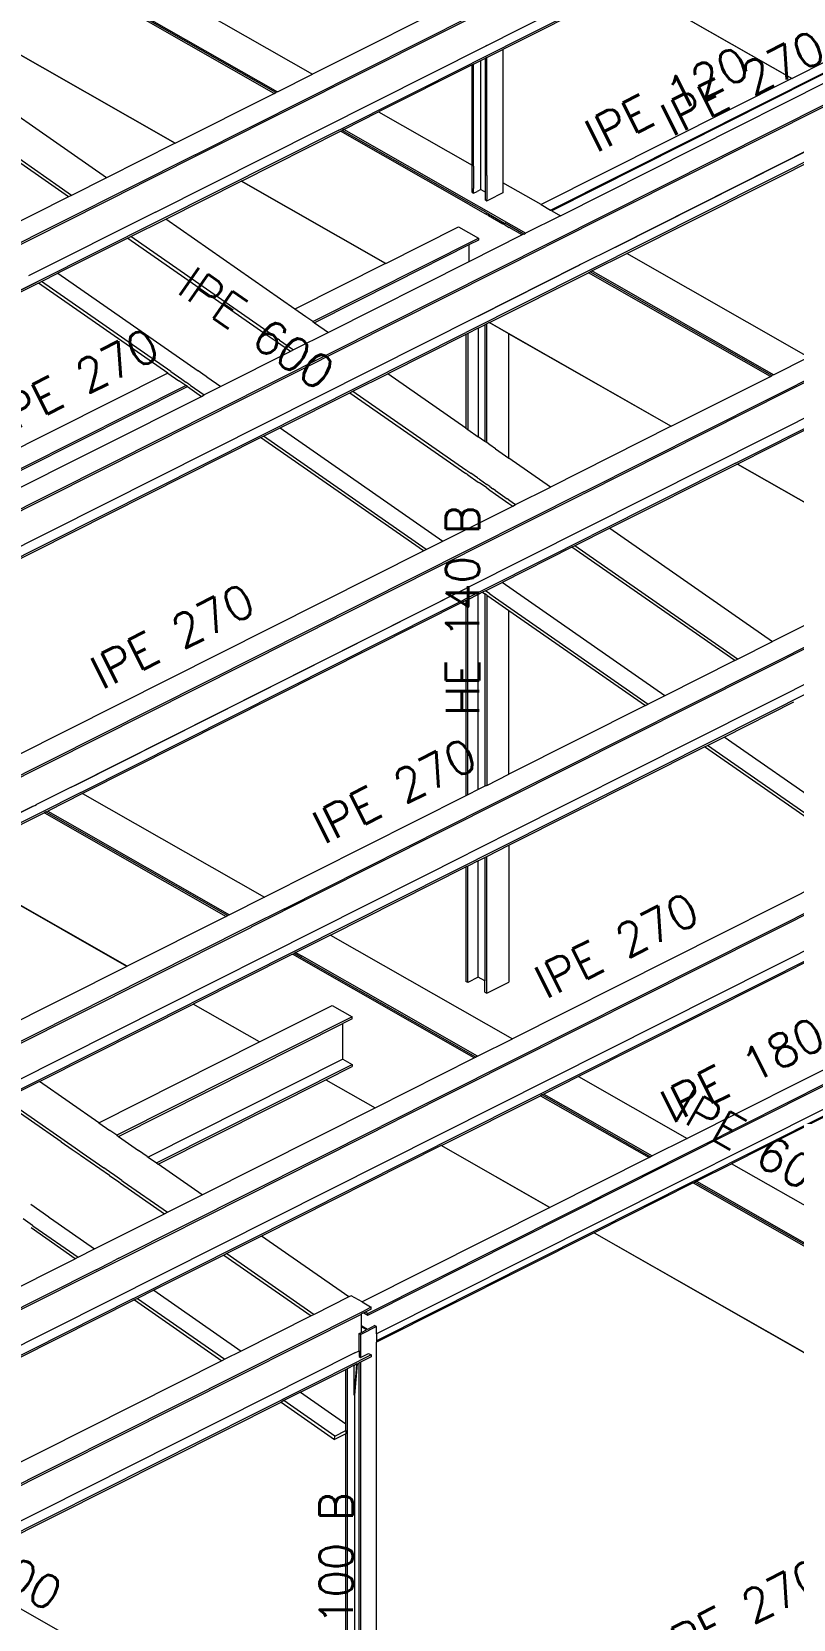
# Model space of a CAD drawing. Header units: millimetres. Extents: x 2 to 172, y 1 to 110.
# Drawn here: x 40.39 to 43.89, y 23.71 to 31.02 of the extents above; entities that cross this region are included whole.
import ezdxf
from ezdxf.enums import TextEntityAlignment as Align

# ---------------------------------------------------------------- set-up
doc = ezdxf.new("R2010")
doc.units = ezdxf.units.MM
doc.layers.add('BARRAS_DE_ACERO', color=7, linetype='Continuous', lineweight=9)
doc.layers.add('REFERENCIA_DE_LAS_BARRAS', color=2, linetype='Continuous', lineweight=9)
doc.styles.add('CYPETXT', font='romans__.ttf', dxfattribs={"height": 0.2})

msp = doc.modelspace()

# ---------------------------------------------------------------- linework, layer by layer
at = {"layer": 'BARRAS_DE_ACERO'}
for p, q in [((44.5744, 31.9609), (42.4145, 30.874)), ((43.5664, 31.6644), (40.8811, 30.3132)), ((38.9295, 28.1144), (45.596, 31.4688)), ((40.8435, 31.3004), (41.68, 30.823)), ((41.5045, 30.7347), (40.6679, 31.212)), ((41.5118, 30.7384), (40.6752, 31.2157)), ((43.0865, 31.2594), (42.5559, 30.9924)), ((43.1385, 31.2297), (42.5559, 30.9366)), ((43.886, 30.8032), (43.1385, 31.2297)), ((43.1391, 31.23), (43.8866, 30.8035)), ((40.7613, 31.175), (41.5196, 30.7423)), ((41.1408, 30.4525), (42.4214, 31.0968)), ((40.2113, 30.9823), (41.0478, 30.5049)), ((41.0484, 30.5052), (40.2119, 30.9826)), ((42.483, 30.9557), (42.5559, 30.9924)), ((40.9584, 30.1886), (42.4761, 30.9522)), ((42.483, 30.8999), (42.5559, 30.9366)), ((42.5559, 30.9366), (42.5559, 30.3233)), ((42.776, 30.1976), (44.2056, 30.917)), ((44.1618, 30.942), (43.8866, 30.8035)), ((41.8012, 30.5654), (42.4145, 30.874)), ((42.4214, 30.8689), (42.4556, 30.8861)), ((42.4556, 30.8861), (42.4761, 30.8964)), ((42.4556, 30.3805), (42.4556, 30.8861)), ((42.4761, 30.3688), (42.4761, 30.8964)), ((42.8212, 30.1718), (44.1852, 30.8582)), ((40.5584, 30.2587), (39.8096, 30.7801)), ((40.5718, 30.2654), (39.8231, 30.7869)), ((41.5196, 30.7423), (41.68, 30.823)), ((43.886, 30.8032), (42.7322, 30.2226)), ((43.8866, 30.8035), (43.886, 30.8032)), ((41.0484, 30.5052), (41.5045, 30.7347)), ((41.5045, 30.7347), (41.5118, 30.7384)), ((41.5196, 30.7423), (41.5118, 30.7384)), ((44.0761, 30.6954), (42.7534, 30.0299)), ((41.8244, 30.5685), (41.9847, 30.6492)), ((41.8012, 30.5654), (40.4129, 29.8669)), ((41.3531, 30.3314), (41.8092, 30.5608)), ((41.8092, 30.5608), (41.8165, 30.5645)), ((42.3977, 30.225), (41.8092, 30.5608)), ((42.4121, 30.2246), (41.8165, 30.5645)), ((44.2724, 30.5834), (42.3863, 29.6344)), ((46.5735, 30.5631), (42.3863, 28.4561)), ((43.074, 30.0276), (44.1722, 30.5802)), ((41.0478, 30.5049), (40.7322, 30.3461)), ((41.0484, 30.5052), (41.0478, 30.5049)), ((43.126, 29.998), (44.1722, 30.5244)), ((41.1408, 30.4525), (40.2301, 29.9942)), ((42.4145, 30.2787), (42.4145, 30.4039)), ((42.4214, 30.4), (42.4214, 30.3916)), ((42.4214, 30.3916), (42.4214, 30.2962)), ((40.7322, 30.3461), (40.5718, 30.2654)), ((41.0049, 30.1562), (41.3525, 30.3311)), ((41.3525, 30.3311), (41.3531, 30.3314)), ((42.0168, 29.9521), (41.3525, 30.3311)), ((42.0173, 29.9524), (41.3531, 30.3314)), ((42.4556, 30.372), (42.4556, 30.3805)), ((42.4556, 30.292), (42.4556, 30.372)), ((42.4761, 30.3603), (42.4761, 30.3688)), ((42.483, 30.3564), (42.483, 30.3649)), ((37.9752, 28.851), (40.8811, 30.3132)), ((40.5584, 30.2587), (40.2366, 30.0968)), ((40.5718, 30.2654), (40.5584, 30.2587)), ((42.4145, 30.2787), (42.4214, 30.2748)), ((42.4214, 30.2932), (42.4214, 30.2962)), ((42.4214, 30.2748), (42.4214, 30.2932)), ((42.4214, 30.2748), (42.4385, 30.2834)), ((42.4556, 30.292), (42.4385, 30.2834)), ((42.4556, 30.292), (42.4761, 30.2803)), ((42.483, 30.2764), (42.483, 30.2464)), ((40.9584, 30.1886), (40.3736, 29.8943)), ((42.3977, 30.225), (42.4761, 30.1803)), ((42.4808, 30.1939), (42.3993, 30.2404)), ((42.4775, 30.1873), (42.4121, 30.2246)), ((42.4808, 30.2408), (42.4761, 30.2435)), ((42.4808, 30.1776), (42.4761, 30.1803)), ((42.4808, 30.1854), (42.4775, 30.1873)), ((42.5718, 30.1419), (42.4808, 30.1939)), ((42.4896, 30.1804), (42.4808, 30.1854)), ((42.4896, 30.1726), (42.4808, 30.1776)), ((42.483, 30.2396), (42.4896, 30.2429)), ((42.4896, 30.1726), (42.5566, 30.1343)), ((42.8212, 30.1718), (42.6609, 30.0911)), ((42.7322, 30.2226), (42.776, 30.1976)), ((42.781, 30.1948), (42.8212, 30.1718)), ((40.8446, 30.0755), (41.0049, 30.1562)), ((41.5995, 29.7421), (41.0049, 30.1562)), ((42.5654, 30.1293), (42.5566, 30.1343)), ((42.653, 30.0872), (42.5654, 30.1372)), ((42.5654, 30.1293), (42.585, 30.1181)), ((42.6206, 30.1141), (42.5718, 30.1419)), ((42.6457, 30.0835), (42.585, 30.1181)), ((42.6609, 30.0911), (42.6206, 30.1141)), ((39.1086, 28.1959), (42.7534, 30.0299)), ((40.8311, 30.0687), (40.5093, 29.9068)), ((40.8311, 30.0687), (40.8446, 30.0755)), ((40.8311, 30.0687), (41.4256, 29.6546)), ((41.4391, 29.6614), (40.8446, 30.0755)), ((41.6822, 29.6845), (42.4439, 30.0678)), ((42.4, 30.0371), (42.0611, 29.8665)), ((42.4439, 30.0592), (42.4, 30.0371)), ((42.4, 30.0371), (42.4, 29.9599)), ((42.4439, 30.0678), (42.4439, 30.0592)), ((42.653, 30.0872), (42.6609, 30.0911)), ((43.074, 30.0276), (42.9136, 29.9469)), ((43.074, 30.0276), (43.074, 30.0276)), ((42.0168, 29.9521), (41.5995, 29.7421)), ((42.0173, 29.9524), (42.0168, 29.9521)), ((40.4335, 29.8686), (40.5093, 29.9068)), ((40.5093, 29.9068), (41.1039, 29.4927)), ((42.8985, 29.9393), (42.8984, 29.9393)), ((42.9136, 29.9469), (42.9057, 29.943)), ((42.9136, 29.9469), (42.9136, 29.9469)), ((43.787, 29.4323), (42.9504, 29.9096)), ((43.7943, 29.436), (42.9577, 29.9133)), ((43.8021, 29.4399), (42.9656, 29.9173)), ((43.627, 29.0333), (45.413, 29.9319)), ((40.4201, 29.8619), (38.911, 29.1026)), ((40.4201, 29.8619), (40.4335, 29.8686)), ((41.0146, 29.4478), (40.4201, 29.8619)), ((41.0281, 29.4546), (40.4335, 29.8686)), ((42.0611, 29.8665), (41.6894, 29.6795)), ((41.65, 29.7069), (41.5995, 29.7421)), ((34.6095, 25.7685), (42.4418, 29.7095)), ((41.4897, 29.6262), (41.4391, 29.6614)), ((41.6822, 29.6845), (41.65, 29.7069)), ((41.6822, 29.6845), (41.6894, 29.6795)), ((41.6894, 29.6795), (41.7537, 29.6347)), ((42.443, 29.6543), (42.4739, 29.6698)), ((42.4821, 29.674), (42.4739, 29.6698)), ((42.4739, 29.6698), (42.4739, 29.1331)), ((42.4821, 29.1274), (42.4821, 29.674)), ((42.4944, 29.6802), (43.3309, 29.2028)), ((39.3127, 28.0878), (42.3863, 29.6344)), ((41.4256, 29.6546), (41.4762, 29.6194)), ((41.4762, 29.6194), (41.5084, 29.597)), ((41.4897, 29.6262), (41.5218, 29.6038)), ((41.5084, 29.597), (41.5155, 29.592)), ((41.5799, 29.5472), (41.5155, 29.592)), ((41.529, 29.5988), (41.5218, 29.6038)), ((41.529, 29.5988), (41.5933, 29.554)), ((42.3863, 29.6258), (42.3863, 29.1941)), ((42.443, 29.6543), (42.3945, 29.6299)), ((42.3945, 29.6299), (42.3945, 29.1884)), ((42.443, 29.6543), (42.443, 29.1546)), ((42.5842, 29.0563), (42.5842, 29.6283)), ((42.9287, 28.9012), (44.3673, 29.6251)), ((44.3722, 29.6189), (42.9287, 28.8926)), ((41.0146, 29.4478), (39.0041, 28.4362)), ((41.0146, 29.4478), (41.0652, 29.4126)), ((41.0281, 29.4546), (41.0786, 29.4194)), ((41.1039, 29.4927), (41.1544, 29.4575)), ((41.1866, 29.4351), (41.1544, 29.4575)), ((41.8661, 29.364), (42.0264, 29.4447)), ((42.3863, 29.1941), (42.0264, 29.4447)), ((41.0786, 29.4194), (41.0983, 29.4056)), ((41.1108, 29.397), (41.0983, 29.4056)), ((41.1108, 29.397), (41.1169, 29.3927)), ((41.118, 29.392), (41.1169, 29.3927)), ((41.118, 29.392), (41.1823, 29.3471)), ((41.1938, 29.4301), (41.1866, 29.4351)), ((41.1938, 29.4301), (41.2581, 29.3853)), ((43.3309, 29.2028), (43.787, 29.4323)), ((43.787, 29.4323), (43.7943, 29.436)), ((43.8021, 29.4399), (43.7943, 29.436)), ((39.1764, 28.3378), (41.1689, 29.3404)), ((41.5309, 29.1953), (41.8526, 29.3573)), ((41.8526, 29.3573), (41.8661, 29.364)), ((41.8526, 29.3573), (42.3863, 28.9856)), ((41.8661, 29.364), (42.3863, 29.0017)), ((48.6605, 29.3344), (41.9941, 25.9801)), ((39.4811, 28.164), (41.4416, 29.1504)), ((41.4416, 29.1504), (41.455, 29.1572)), ((41.455, 29.1572), (41.5309, 29.1953)), ((42.2038, 28.6357), (41.455, 29.1572)), ((41.5309, 29.1953), (42.2796, 28.6739)), ((42.3863, 29.1941), (42.3945, 29.1884)), ((42.3945, 29.1884), (42.443, 29.1546)), ((42.4739, 29.1331), (42.443, 29.1546)), ((43.3303, 29.2025), (42.7752, 28.9232)), ((42.4821, 29.1274), (42.4739, 29.1331)), ((42.5224, 29.0993), (42.5842, 29.0563)), ((42.7752, 28.9232), (42.5842, 29.0563)), ((43.627, 29.0333), (42.9645, 28.6999)), ((43.6351, 29.0287), (43.048, 28.7333)), ((44.1722, 28.7222), (43.6351, 29.0287)), ((43.6356, 29.029), (44.1722, 28.7228)), ((42.3863, 29.0017), (42.3885, 29.0002)), ((42.3945, 28.9799), (42.3863, 28.9856)), ((42.3938, 28.9965), (42.3885, 29.0002)), ((42.3938, 28.9965), (42.3945, 28.996)), ((42.3945, 28.996), (42.4081, 28.9866)), ((42.4392, 28.9649), (42.4081, 28.9866)), ((42.4392, 28.9649), (42.443, 28.9623)), ((42.4481, 28.9587), (42.443, 28.9623)), ((42.4481, 28.9587), (42.4821, 28.935)), ((42.4821, 28.9189), (42.4481, 28.9426)), ((42.4965, 28.9249), (42.4821, 28.935)), ((42.9287, 28.9012), (42.148, 28.5084)), ((42.4965, 28.9249), (42.5101, 28.9155)), ((42.5224, 28.907), (42.5101, 28.9155)), ((42.5224, 28.907), (42.5763, 28.8694)), ((42.5224, 28.8908), (42.5842, 28.8478)), ((42.5842, 28.8639), (42.5763, 28.8694)), ((42.9287, 28.8926), (42.9242, 28.8903)), ((42.2796, 28.6739), (42.6014, 28.8358)), ((43.048, 28.7333), (42.8876, 28.6526)), ((43.048, 28.7333), (43.7967, 28.2118)), ((40.6143, 27.5174), (42.9645, 28.6999)), ((42.8742, 28.6458), (42.5524, 28.4839)), ((42.8876, 28.6526), (42.8742, 28.6458)), ((43.6229, 28.1243), (42.8742, 28.6458)), ((43.6364, 28.1311), (42.8876, 28.6526)), ((45.1883, 28.6406), (43.4381, 27.7599)), ((42.148, 28.5084), (39.783, 27.3184)), ((42.4821, 27.451), (44.6832, 28.5586)), ((40.5704, 27.5424), (42.3863, 28.4561)), ((40.5954, 27.555), (42.3863, 28.4561)), ((42.4631, 28.439), (42.443, 28.4288)), ((42.4766, 28.4458), (42.4631, 28.439)), ((42.4631, 28.439), (42.4739, 28.4315)), ((42.4739, 28.4315), (42.4739, 27.5462)), ((42.4821, 28.4258), (42.4739, 28.4315)), ((42.4766, 28.4458), (42.5524, 28.4839)), ((42.4965, 28.4319), (42.4766, 28.4458)), ((42.4821, 28.4258), (42.4821, 27.5503)), ((42.4821, 28.4258), (42.5224, 28.3977)), ((43.3011, 27.9624), (42.5524, 28.4839)), ((42.3863, 28.4003), (40.6224, 27.5128)), ((42.3863, 28.4003), (42.3863, 27.5021)), ((42.5224, 28.3977), (42.5842, 28.3547)), ((44.1722, 28.4007), (43.7967, 28.2118)), ((43.6364, 28.1311), (43.7967, 28.2118)), ((43.9941, 28.2033), (43.7263, 28.0685)), ((43.6229, 28.1243), (43.6364, 28.1311)), ((43.7263, 28.0685), (41.3989, 26.8974)), ((43.9861, 27.9885), (41.1234, 26.5481)), ((44.3227, 27.251), (43.5739, 27.7725)), ((42.8969, 26.215), (45.9095, 27.7309)), ((44.2334, 27.2061), (43.4846, 27.7275)), ((44.2469, 27.2128), (43.4981, 27.7343)), ((40.5704, 27.5424), (40.41, 27.4617)), ((40.5704, 27.5424), (40.41, 27.4617)), ((40.5704, 27.5424), (40.5954, 27.555)), ((40.5704, 27.5424), (40.5704, 27.5424)), ((42.4821, 27.5503), (42.4739, 27.5462)), ((42.4821, 27.5503), (42.5842, 27.6017)), ((40.6143, 27.5174), (39.2221, 26.8168)), ((40.6224, 27.5128), (41.4589, 27.0355)), ((44.9717, 27.4697), (42.0684, 26.0089)), ((40.4469, 27.4245), (39.9908, 27.195)), ((40.3949, 27.4541), (40.4022, 27.4578)), ((40.3949, 27.4541), (40.3949, 27.4541)), ((40.4022, 27.4578), (40.41, 27.4617)), ((40.4022, 27.4578), (40.4022, 27.4578)), ((40.41, 27.4617), (40.41, 27.4617)), ((40.4541, 27.4281), (40.4469, 27.4245)), ((40.4469, 27.4245), (41.2834, 26.9471)), ((40.4541, 27.4281), (40.462, 27.4321)), ((40.4541, 27.4281), (41.2906, 26.9508)), ((41.5514, 26.9827), (42.4821, 27.451)), ((40.5402, 27.3874), (41.2985, 26.9548)), ((42.4821, 27.2231), (42.5842, 27.2744)), ((42.5842, 27.2744), (42.5842, 26.6452)), ((40.8267, 26.7174), (39.9902, 27.1947)), ((40.3054, 26.1836), (42.3945, 27.2348)), ((42.3945, 27.179), (42.3863, 27.1749)), ((42.3945, 26.6438), (42.3945, 27.179)), ((42.443, 27.2034), (42.4739, 27.219)), ((42.4739, 27.219), (42.4821, 27.2231)), ((42.4739, 27.219), (42.4739, 26.6506)), ((44.2334, 27.2061), (42.6002, 26.3843)), ((41.7636, 26.8616), (42.3863, 27.1749)), ((42.3863, 27.1749), (42.3863, 26.6485)), ((33.5251, 21.5465), (44.5489, 27.0934)), ((41.5514, 26.9827), (41.3909, 26.902)), ((44.5061, 27.0161), (42.9049, 26.2104)), ((41.2834, 26.9471), (40.8273, 26.7177)), ((41.3909, 26.902), (40.9243, 26.6672)), ((41.3979, 26.8969), (40.9277, 26.6604)), ((41.2906, 26.9508), (41.2834, 26.9471)), ((41.3979, 26.8969), (41.3989, 26.8974)), ((43.4664, 25.89), (45.5, 26.9132)), ((41.7636, 26.8616), (42.6002, 26.3843)), ((45.5399, 26.8195), (41.9748, 25.0257)), ((43.3123, 25.8057), (45.4389, 26.8757)), ((41.5881, 26.7733), (41.132, 26.5438)), ((41.5881, 26.7733), (41.5954, 26.7769)), ((42.4246, 26.2959), (41.5881, 26.7733)), ((42.4319, 26.2996), (41.5954, 26.7769)), ((41.6032, 26.7809), (41.633, 26.7639)), ((42.4398, 26.3036), (41.633, 26.7639)), ((43.4413, 25.7321), (45.4851, 26.7605)), ((40.9243, 26.6672), (37.3277, 24.8575)), ((40.8267, 26.7174), (40.1519, 26.3778)), ((40.8273, 26.7177), (40.8267, 26.7174)), ((42.443, 26.6682), (42.3945, 26.6438)), ((42.4739, 26.6506), (42.443, 26.6682)), ((40.3011, 26.345), (40.9277, 26.6604)), ((42.3945, 26.6438), (42.3863, 26.6485)), ((42.4739, 26.5985), (42.4739, 26.6506)), ((42.4821, 26.5939), (42.5842, 26.6452)), ((33.1278, 22.5249), (41.1234, 26.5481)), ((40.4246, 26.1878), (41.1315, 26.5435)), ((41.437, 26.3697), (41.7712, 26.5379)), ((41.7712, 26.5379), (41.8636, 26.4852)), ((45.1355, 26.5778), (43.608, 25.8092)), ((41.8636, 26.4852), (40.7804, 25.9401)), ((40.7876, 25.9351), (41.8197, 26.4544)), ((41.8636, 26.4766), (41.8197, 26.4544)), ((41.8197, 26.2909), (41.8197, 26.4544)), ((41.8636, 26.4766), (41.8636, 26.4852)), ((42.4398, 26.3036), (42.6002, 26.3843)), ((41.437, 26.3697), (41.4365, 26.3695)), ((42.4246, 26.2959), (42.4319, 26.2996)), ((42.4398, 26.3036), (42.4319, 26.2996)), ((41.8197, 26.2909), (40.9239, 25.8401)), ((40.9632, 25.8127), (41.8636, 26.2658)), ((41.7418, 26.1959), (41.8636, 26.2572)), ((41.8197, 26.2909), (41.8636, 26.2658)), ((41.8636, 26.2658), (41.8636, 26.2572)), ((41.9686, 26.0665), (42.4246, 26.2959)), ((40.6977, 25.9977), (40.4246, 26.1878)), ((40.8541, 25.1871), (42.8969, 26.215)), ((40.9704, 25.8077), (41.7412, 26.1956)), ((41.7412, 26.1956), (41.7418, 26.1959)), ((41.7412, 26.1956), (41.968, 26.0662)), ((41.7418, 26.1959), (41.9686, 26.0665)), ((42.9049, 26.2104), (42.7445, 26.1297)), ((42.9049, 26.2104), (43.4041, 25.9255)), ((40.2643, 26.1072), (40.5373, 25.917)), ((42.2733, 25.8926), (42.7293, 26.1221)), ((42.7366, 26.1257), (42.7293, 26.1221)), ((42.7293, 26.1221), (43.2286, 25.8372)), ((42.7445, 26.1297), (42.7366, 26.1257)), ((42.7366, 26.1257), (43.2359, 25.8409)), ((42.7445, 26.1297), (43.2438, 25.8448)), ((41.1734, 25.6664), (41.968, 26.0662)), ((41.968, 26.0662), (41.9686, 26.0665)), ((40.6977, 25.9977), (40.7482, 25.9625)), ((40.7804, 25.9401), (40.7482, 25.9625)), ((40.7804, 25.9401), (40.7876, 25.9351)), ((40.7876, 25.9351), (40.8805, 25.8704)), ((40.7899, 25.3742), (41.9941, 25.9801)), ((40.5238, 25.9102), (40.5744, 25.875)), ((40.5373, 25.917), (40.5879, 25.8818)), ((40.5744, 25.875), (40.6066, 25.8526)), ((40.5879, 25.8818), (40.62, 25.8594)), ((40.9198, 25.843), (40.8805, 25.8704)), ((42.2727, 25.8923), (41.4462, 25.4764)), ((41.9352, 25.1195), (43.4664, 25.89)), ((42.2733, 25.8926), (42.2727, 25.8923)), ((42.772, 25.6074), (42.2727, 25.8923)), ((42.2733, 25.8926), (42.7726, 25.6077)), ((40.6066, 25.8526), (40.6137, 25.8476)), ((40.746, 25.7555), (40.6137, 25.8476)), ((40.62, 25.8594), (40.7201, 25.7897)), ((40.7564, 25.7644), (40.7201, 25.7897)), ((40.9198, 25.843), (40.9239, 25.8401)), ((40.9239, 25.8401), (40.9239, 25.8401)), ((40.9239, 25.8401), (40.9632, 25.8127)), ((40.9632, 25.8127), (40.9704, 25.8077)), ((41.1734, 25.6664), (40.9704, 25.8077)), ((41.9352, 25.1128), (43.3123, 25.8057)), ((43.4476, 25.7285), (43.608, 25.8092)), ((45.4782, 24.742), (43.608, 25.8092)), ((40.746, 25.7555), (40.7894, 25.7253)), ((40.7595, 25.7623), (40.7564, 25.7644)), ((40.8029, 25.7321), (40.7595, 25.7623)), ((40.7894, 25.7253), (40.7966, 25.7203)), ((40.7966, 25.7203), (40.9996, 25.5789)), ((40.8029, 25.7321), (40.81, 25.7271)), ((40.81, 25.7271), (41.013, 25.5857)), ((43.4413, 25.7321), (41.9748, 24.9942)), ((43.4324, 25.7209), (42.9764, 25.4914)), ((43.4324, 25.7209), (43.4397, 25.7246)), ((43.4324, 25.7209), (45.4614, 24.5631)), ((43.4476, 25.7285), (43.4397, 25.7246)), ((45.4567, 24.5736), (43.4397, 25.7246)), ((43.4476, 25.7285), (45.4687, 24.5752)), ((41.013, 25.5857), (41.1734, 25.6664)), ((40.4676, 25.5634), (40.3849, 25.621)), ((40.6778, 25.417), (40.9996, 25.5789)), ((40.9996, 25.5789), (41.013, 25.5857)), ((42.772, 25.6074), (41.9083, 25.1729)), ((40.3918, 25.5252), (40.3484, 25.5554)), ((40.5885, 25.3721), (40.3856, 25.5135)), ((40.3918, 25.5252), (40.3979, 25.521)), ((40.3979, 25.521), (40.399, 25.5202)), ((40.399, 25.5202), (40.602, 25.3788)), ((40.4676, 25.5634), (40.4748, 25.5584)), ((40.4748, 25.5584), (40.6778, 25.417)), ((42.9758, 25.4911), (41.9748, 24.9874)), ((42.9758, 25.4911), (42.9764, 25.4914)), ((42.9758, 25.4911), (45.0805, 24.2902)), ((42.9764, 25.4914), (45.0811, 24.2905)), ((37.5025, 23.7114), (40.8181, 25.3797)), ((38.9553, 24.5503), (40.5885, 25.3721)), ((40.602, 25.3788), (40.5885, 25.3721)), ((40.602, 25.3788), (40.6778, 25.417)), ((40.6847, 25.3212), (40.7606, 25.3594)), ((40.7899, 25.3742), (40.7606, 25.3594)), ((41.2723, 25.3889), (40.9506, 25.227)), ((41.2858, 25.3957), (41.2723, 25.3889)), ((41.2723, 25.3889), (41.6741, 25.1092)), ((40.6847, 25.3212), (37.718, 23.8284)), ((40.9506, 25.227), (40.8748, 25.1889)), ((40.9506, 25.227), (41.3523, 24.9472)), ((40.8541, 25.1871), (39.252, 24.381)), ((40.8541, 25.1871), (39.252, 24.381)), ((40.8613, 25.1821), (41.263, 24.9023)), ((40.8748, 25.1889), (41.2765, 24.9091)), ((41.8579, 25.2016), (41.8479, 25.1966)), ((41.9083, 25.1729), (41.8579, 25.2016)), ((41.9059, 25.1266), (41.9175, 25.1324)), ((41.9083, 25.1729), (41.9476, 25.1505)), ((41.9503, 25.1489), (41.9175, 25.1324)), ((41.9503, 25.1403), (41.9229, 25.1265)), ((41.9476, 25.1505), (41.9503, 25.1489)), ((41.9503, 25.1403), (41.9503, 25.1489)), ((39.2598, 23.7951), (41.9023, 25.1247)), ((39.7098, 24.0129), (41.9023, 25.1161)), ((41.9023, 25.1247), (41.9059, 25.1266)), ((41.9059, 25.118), (41.9023, 25.1161)), ((41.9042, 25.0589), (41.9059, 25.0598)), ((41.9042, 25.0589), (41.9042, 25.0319)), ((41.9059, 25.0579), (41.9042, 25.0589)), ((41.9059, 25.118), (41.9063, 25.1182)), ((41.9748, 25.0601), (41.9059, 25.0254)), ((41.9059, 25.0598), (41.9063, 25.06)), ((41.9063, 25.0605), (41.9063, 25.1182)), ((41.9063, 25.0605), (41.9081, 25.0614)), ((41.9063, 25.06), (41.9063, 25.0605)), ((41.9337, 25.0468), (41.9081, 25.0614)), ((41.9166, 25.1234), (41.9352, 25.1128)), ((41.9352, 25.1195), (41.9229, 25.1265)), ((41.9679, 25.064), (41.9337, 25.0468)), ((41.9352, 25.1128), (41.9352, 25.1195)), ((41.9679, 25.064), (41.9738, 25.0606)), ((41.9748, 25.0601), (41.9738, 25.0606)), ((41.9748, 25.0257), (41.9748, 25.0601)), ((41.895, 25.0273), (41.9023, 25.031)), ((41.9019, 25.0234), (41.895, 25.0273)), ((41.9059, 25.0254), (41.9019, 25.0234)), ((41.9023, 25.031), (41.9042, 25.0319)), ((41.9748, 25.0257), (41.9748, 24.9942)), ((41.9748, 24.9942), (41.9748, 24.9874)), ((41.9748, 22.8274), (41.9748, 24.9874)), ((41.8745, 24.9386), (39.8621, 23.926)), ((41.895, 24.9489), (41.895, 24.922)), ((41.895, 24.922), (41.9019, 24.918)), ((41.9503, 24.9296), (41.9019, 24.9052)), ((41.9503, 24.9209), (41.9019, 24.8966)), ((41.9293, 24.9318), (41.9383, 24.9364)), ((41.9383, 24.9364), (41.9503, 24.9296)), ((41.9503, 24.9296), (41.9503, 24.9209)), ((41.263, 24.9023), (39.7088, 24.1203)), ((39.906, 23.9009), (41.895, 24.9017)), ((41.625, 24.7573), (41.8334, 24.8621)), ((41.8334, 24.8621), (41.8402, 24.8656)), ((41.8402, 24.8656), (41.8402, 22.7969)), ((41.8723, 24.8817), (41.8745, 24.8828)), ((41.8745, 24.7448), (41.887, 24.8891)), ((41.9019, 24.9052), (41.895, 24.9017)), ((41.9019, 24.8966), (41.895, 24.8931)), ((41.9019, 24.8966), (41.9019, 22.7226)), ((40.0136, 23.9464), (41.5358, 24.7124)), ((41.625, 24.7573), (41.5492, 24.7191)), ((41.8334, 24.5811), (41.8334, 24.5665)), ((40.0136, 23.9464), (41.8334, 22.908))]:
    msp.add_line(p, q, dxfattribs=at)
for points in [[(42.8344, 31.4039), (42.8338, 31.4036), (42.5559, 31.2638), (42.483, 31.2271), (42.4761, 31.2236), (42.4556, 31.2133), (42.4214, 31.1961), (42.4145, 31.1926), (41.68, 30.823)], [(43.0865, 31.2594), (42.5559, 30.9924), (42.5559, 30.9924)], [(40.7322, 30.3461), (39.9834, 30.8676), (40.2113, 30.9823)], [(42.483, 30.9557), (42.483, 30.9557), (42.4761, 30.9522), (42.483, 30.9557), (42.5559, 30.9924)], [(44.1852, 30.9014), (42.781, 30.1948), (42.776, 30.1976)], [(42.4214, 30.4), (42.4214, 30.8689), (42.4145, 30.8654)], [(44.6845, 30.838), (44.2284, 30.6085), (44.2278, 30.6082), (44.1722, 30.5802), (43.074, 30.0276), (42.9136, 29.9469), (42.9058, 29.943), (42.8985, 29.9393), (42.4424, 29.7098), (42.4424, 29.7098)], [(42.483, 30.3649), (42.483, 30.8999), (42.4761, 30.8964)], [(42.3993, 30.2404), (41.8244, 30.5685), (41.8165, 30.5645)], [(42.4761, 30.2435), (42.4761, 30.2803), (42.4761, 30.3603)], [(42.483, 30.3564), (42.483, 30.2772), (42.483, 30.2764)], [(42.7322, 30.2226), (42.5559, 30.3233), (42.5559, 30.2838)], [(42.4808, 30.2408), (42.483, 30.2396), (42.483, 30.2464)], [(42.5559, 30.2838), (42.5559, 30.2763), (42.4896, 30.2429)], [(42.4896, 30.1804), (42.564, 30.138), (42.5654, 30.1372)], [(42.0173, 29.9524), (42.3515, 30.1205), (42.4439, 30.0678)], [(42.653, 30.0872), (42.6457, 30.0835), (42.4, 29.9599), (41.7537, 29.6347), (41.5933, 29.554), (41.5799, 29.5472), (41.2581, 29.3853), (41.1823, 29.3471)], [(42.4938, 29.6799), (42.4944, 29.6802), (42.9504, 29.9096), (42.9577, 29.9133), (42.9656, 29.9173), (43.126, 29.998)], [(43.8021, 29.4399), (43.9625, 29.5206), (43.126, 29.998)], [(42.4424, 29.7098), (42.8984, 29.9393), (42.9057, 29.943), (42.9058, 29.943)], [(42.4418, 29.7095), (42.4424, 29.7098), (42.4424, 29.7098)], [(42.5842, 29.6283), (42.4938, 29.6799), (42.4821, 29.674)], [(42.3945, 29.6299), (42.3863, 29.6258), (42.0264, 29.4447)], [(42.5842, 29.6283), (43.3303, 29.2025), (43.3309, 29.2028)], [(39.0965, 28.3834), (41.0973, 29.3902), (41.0652, 29.4126)], [(39.1045, 28.3789), (41.1045, 29.3852), (41.0973, 29.3902)], [(41.1045, 29.3852), (41.1689, 29.3404), (41.1823, 29.3471)], [(44.0917, 29.2584), (43.6356, 29.029), (43.6351, 29.0287)], [(39.4811, 28.164), (40.3177, 27.6866), (42.1904, 28.6289), (41.4416, 29.1504)], [(42.5224, 29.0993), (42.4965, 29.1173), (42.4821, 29.1274)], [(42.3945, 28.9799), (42.443, 28.9461), (42.4481, 28.9426)], [(39.7865, 27.3115), (42.7218, 28.7885), (42.9242, 28.8903)], [(42.4821, 28.9189), (42.4965, 28.9088), (42.5224, 28.8908)], [(42.5842, 28.8639), (42.6148, 28.8425), (42.7752, 28.9232)], [(42.5842, 28.8478), (42.6014, 28.8358), (42.6148, 28.8425)], [(42.1904, 28.6289), (42.2038, 28.6357), (42.2796, 28.6739)], [(42.443, 27.5306), (42.443, 28.4288), (42.3945, 28.4044)], [(42.4965, 28.4319), (42.5224, 28.4139), (43.2253, 27.9243)], [(42.4739, 27.5462), (42.443, 27.5306), (42.3945, 27.5062), (42.3945, 28.4044), (42.3863, 28.4003)], [(43.2119, 27.9175), (42.5842, 27.6017), (42.5842, 28.3547)], [(42.5842, 28.3547), (43.2119, 27.9175), (43.2253, 27.9243)], [(43.6229, 28.1243), (43.3011, 27.9624), (43.2253, 27.9243)], [(42.5842, 27.2744), (43.4846, 27.7275), (43.4981, 27.7343), (43.5739, 27.7725), (43.8957, 27.9344)], [(43.4381, 27.7599), (42.5844, 27.3304), (42.4742, 27.2749), (42.3945, 27.2348)], [(40.6224, 27.5128), (40.462, 27.4321), (40.5402, 27.3874)], [(42.3945, 27.5062), (42.3863, 27.5021), (41.4589, 27.0355)], [(40.3949, 27.4541), (39.9388, 27.2246), (40.3949, 27.4541)], [(40.3949, 27.4541), (40.4022, 27.4578), (40.41, 27.4617)], [(40.8273, 26.7177), (39.9908, 27.195), (39.9902, 27.1947)], [(42.443, 26.6682), (42.443, 27.2034), (42.3945, 27.179)], [(42.4739, 26.5985), (42.4821, 26.5939), (42.4821, 27.2231)], [(41.4589, 27.0355), (41.2985, 26.9548), (41.2906, 26.9508)], [(45.3775, 26.9185), (45.3641, 26.9117), (45.0423, 26.7498), (44.9665, 26.7116), (44.953, 26.7049), (43.4041, 25.9255)], [(41.7636, 26.8616), (41.6032, 26.7809), (41.5954, 26.7769)], [(40.6977, 25.9977), (41.4365, 26.3695), (41.1315, 26.5435)], [(41.437, 26.3697), (41.132, 26.5438), (41.1315, 26.5435)], [(40.4246, 26.1878), (40.2643, 26.1072), (40.2508, 26.1004)], [(40.5238, 25.9102), (40.2508, 26.1004), (39.929, 25.9385)], [(40.8181, 25.3797), (41.3715, 25.6582), (42.0684, 26.0089)], [(43.4041, 25.9255), (43.2438, 25.8448), (43.2359, 25.8409), (43.2286, 25.8372), (42.7726, 25.6077), (42.772, 25.6074)], [(41.8479, 25.1966), (41.4462, 25.4764), (41.2858, 25.3957), (41.6875, 25.1159)], [(40.8748, 25.1889), (40.8613, 25.1821), (39.26, 24.3764)], [(41.8479, 25.1966), (41.6875, 25.1159), (41.6741, 25.1092), (41.3523, 24.9472), (41.2765, 24.9091), (41.263, 24.9023)], [(41.9042, 25.0319), (41.9059, 25.0328), (41.9293, 25.0446), (41.9059, 25.0579)], [(41.9229, 25.1265), (41.9166, 25.1234), (41.9063, 25.1182)], [(41.8745, 24.9386), (41.895, 24.9489), (41.895, 25.0273)], [(41.9019, 25.0234), (41.9019, 24.918), (41.9293, 24.9318)], [(41.625, 24.7573), (41.8334, 24.6122), (41.8334, 24.8621)], [(41.8723, 24.7437), (41.8723, 24.8817), (41.8402, 24.8656)], [(41.8723, 24.7437), (41.8826, 24.8622), (41.8849, 24.888), (41.8745, 24.8828)], [(41.8745, 22.7961), (41.895, 22.7844), (41.895, 24.8931)], [(41.8849, 24.888), (41.887, 24.8891), (41.895, 24.8931)], [(41.8745, 22.7961), (41.8745, 24.7448), (41.8723, 24.7437)], [(41.8334, 22.908), (41.8334, 24.5665), (41.7822, 24.5408)], [(41.7835, 24.556), (41.8334, 24.5811), (41.8334, 24.6122)]]:
    msp.add_lwpolyline(points, dxfattribs=at)
for points in [[(42.4145, 30.4039), (42.4145, 30.8654), (41.9847, 30.6492), (42.4145, 30.4039)], [(38.8381, 29.0745), (38.911, 29.1112), (38.911, 29.1112), (40.4129, 29.8669), (38.911, 29.1112), (38.8381, 29.0745)], [(41.7835, 24.556), (41.5492, 24.7191), (41.5358, 24.7124), (41.7822, 24.5408), (41.7835, 24.556)]]:
    msp.add_lwpolyline(points, close=True, dxfattribs=at)

# ---------------------------------------------------------------- texts
at = {"layer": 'REFERENCIA_DE_LAS_BARRAS', "style": 'CYPETXT'}
for s, rotation, width, p, p2 in [('IPE 270', 26.70034, 0.844169, (43.3342, 30.5325), (44.0538, 30.8944)), ('IPE 120', 26.70034, 0.844169, (42.9851, 30.4584), (43.7047, 30.8203)), ('IPE 600', 325.09937, 0.844169, (41.0487, 29.8215), (41.7093, 29.3606)), ('IPE 270', 26.70034, 0.844169, (40.2697, 29.1621), (40.9893, 29.524)), ('HE 140 B', 90, 0.776302, (42.4475, 27.8701), (42.4475, 28.8376)), ('IPE 270', 26.70034, 0.844169, (40.7109, 27.987), (41.4305, 28.349)), ('IPE 270', 26.70034, 0.844169, (41.7324, 27.2756), (42.452, 27.6375)), ('IPE 270', 26.70034, 0.844169, (42.7539, 26.5642), (43.4735, 26.9261)), ('IPE 180', 26.70034, 0.844169, (43.3334, 25.9909), (44.053, 26.3528)), ('IPE 600|I|', 330.29915, 0.866546, (43.3357, 26.0256), (44.1917, 25.5373)), ('IPE 600', 330.29915, 0.844169, (39.769, 24.144), (40.4687, 23.7449)), ('HE 100 B', 90, 0.776302, (41.8664, 23.3294), (41.8664, 24.2969)), ('IPE 270', 26.70034, 0.844169, (43.3334, 23.5002), (44.053, 23.8621))]:
    msp.add_text(s, height=0.15333, rotation=rotation, dxfattribs=dict(at, width=width)).set_placement(p, p2, align=Align.FIT)

doc.saveas('drawing.dxf')
